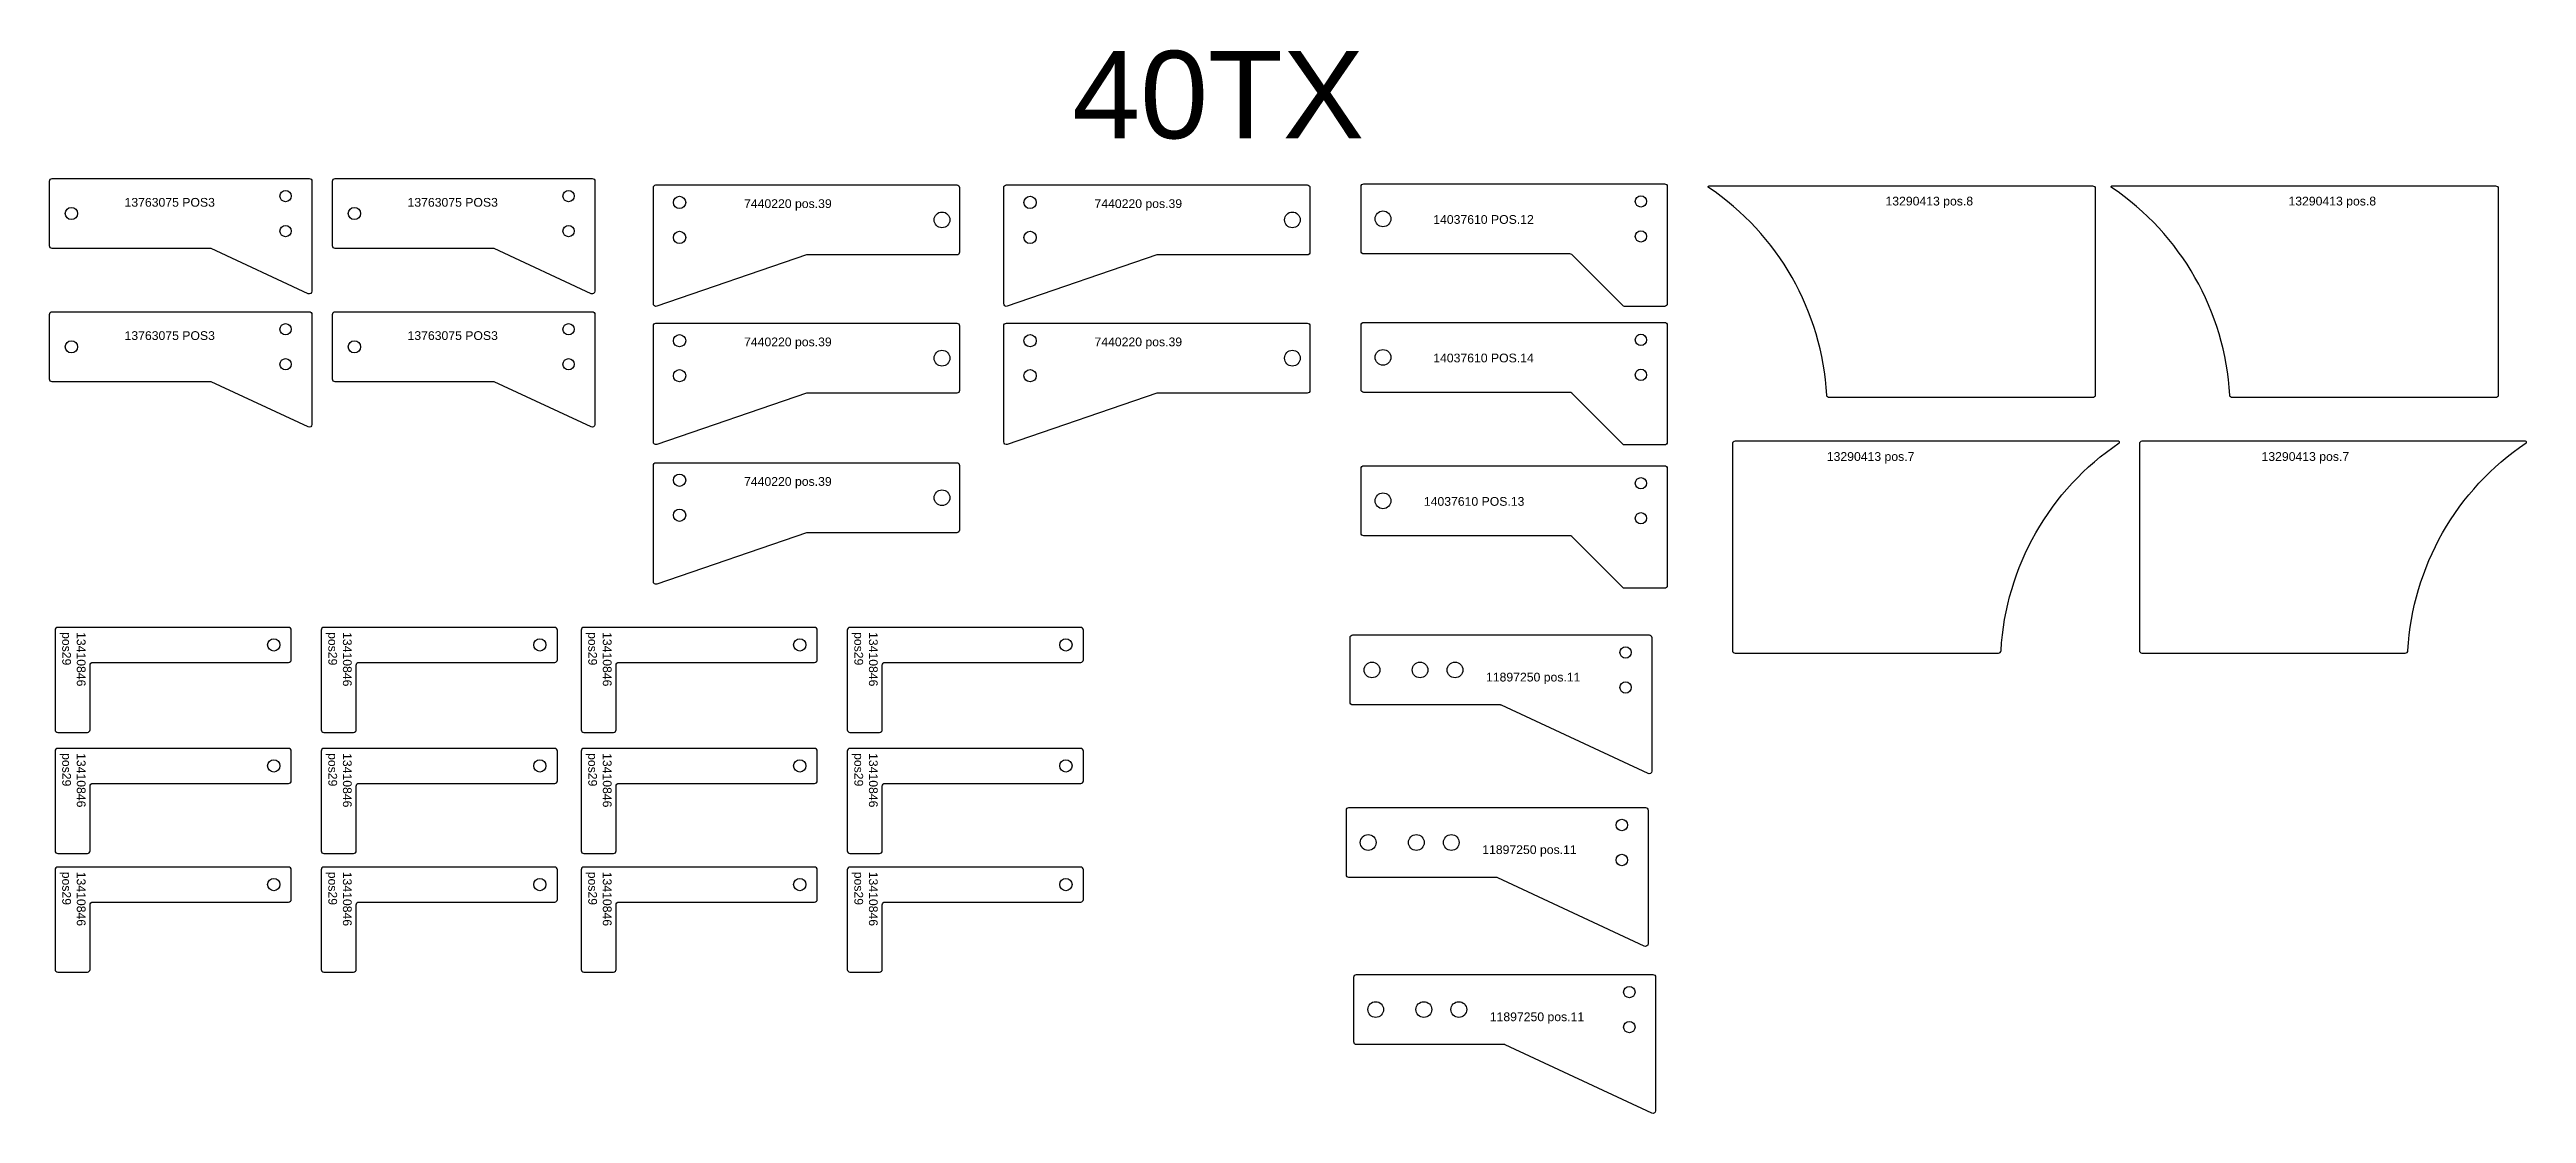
# Model space of a CAD drawing. Header units: millimetres. Extents: x 2633 to 5465, y 49129 to 50345.
import ezdxf

# ---------------------------------------------------------------- set-up
doc = ezdxf.new("R2010")
doc.units = ezdxf.units.MM
for name, color, linetype in [('11897250 v01', 7, 'Continuous'), ('13763075', 7, 'Continuous'), ('14037610v0', 7, 'Continuous'), ('7440220', 7, 'Continuous'), ('Texto', 3, 'Continuous')]:
    doc.layers.add(name, color=color, linetype=linetype)
doc.styles.get("Standard").update_dxf_attribs({"font": 'arial.ttf'})

msp = doc.modelspace()

# ---------------------------------------------------------------- linework, layer by layer
at = {"color": 6}
for points in [[(4969.4, 49947.4), (4668.3, 49947.4, -0.397819), (4665.3, 49950.2, 0.234772), (4530.2, 50187.6, -0.740463), (4530.7, 50189.4), (4969.4, 50189.4, -0.414214), (4972.4, 50186.4), (4972.4, 49950.4, -0.414214)], [(5430.2, 49947.4), (5129.1, 49947.4, -0.397819), (5126.1, 49950.2, 0.234772), (4991, 50187.6, -0.740463), (4991.5, 50189.4), (5430.2, 50189.4, -0.414214), (5433.2, 50186.4), (5433.2, 49950.4, -0.414214)], [(4560.5, 49655.5), (4861.7, 49655.5, 0.397819), (4864.7, 49658.3, -0.234772), (4999.8, 49895.7, 0.740463), (4999.2, 49897.5), (4560.5, 49897.5, 0.414214), (4557.5, 49894.5), (4557.5, 49658.5, 0.414214)], [(5025.8, 49655.5), (5326.9, 49655.5, 0.397819), (5329.9, 49658.3, -0.234772), (5465, 49895.7, 0.740463), (5464.5, 49897.5), (5025.8, 49897.5, 0.414214), (5022.8, 49894.5), (5022.8, 49658.5, 0.414214)]]:
    msp.add_lwpolyline(points, format="xyb", close=True, dxfattribs=at)
at = {"color": 6, "linetype": 'Continuous', "lineweight": 25}
for points in [[(2642.5, 49564.8), (2676.5, 49564.8, 0.414214), (2679.5, 49567.8), (2679.5, 49641.8, -0.414214), (2682.5, 49644.8), (2906.5, 49644.8, 0.414214), (2909.5, 49647.8), (2909.5, 49681.8, 0.414214), (2906.5, 49684.8), (2642.5, 49684.8, 0.414214), (2639.5, 49681.8), (2639.5, 49567.8, 0.414214)], [(2946.8, 49564.8), (2980.8, 49564.8, 0.414214), (2983.8, 49567.8), (2983.8, 49641.8, -0.414214), (2986.8, 49644.8), (3210.8, 49644.8, 0.414214), (3213.8, 49647.8), (3213.8, 49681.8, 0.414214), (3210.8, 49684.8), (2946.8, 49684.8, 0.414214), (2943.8, 49681.8), (2943.8, 49567.8, 0.414214)], [(3244, 49564.8), (3278, 49564.8, 0.414214), (3281, 49567.8), (3281, 49641.8, -0.414214), (3284, 49644.8), (3508, 49644.8, 0.414214), (3511, 49647.8), (3511, 49681.8, 0.414214), (3508, 49684.8), (3244, 49684.8, 0.414214), (3241, 49681.8), (3241, 49567.8, 0.414214)], [(3548.3, 49564.8), (3582.3, 49564.8, 0.414214), (3585.3, 49567.8), (3585.3, 49641.8, -0.414214), (3588.3, 49644.8), (3812.3, 49644.8, 0.414214), (3815.3, 49647.8), (3815.3, 49681.8, 0.414214), (3812.3, 49684.8), (3548.3, 49684.8, 0.414214), (3545.3, 49681.8), (3545.3, 49567.8, 0.414214)], [(2642.5, 49426.5), (2676.5, 49426.5, 0.414214), (2679.5, 49429.5), (2679.5, 49503.5, -0.414214), (2682.5, 49506.5), (2906.5, 49506.5, 0.414214), (2909.5, 49509.5), (2909.5, 49543.5, 0.414214), (2906.5, 49546.5), (2642.5, 49546.5, 0.414214), (2639.5, 49543.5), (2639.5, 49429.5, 0.414214)], [(2946.8, 49426.5), (2980.8, 49426.5, 0.414214), (2983.8, 49429.5), (2983.8, 49503.5, -0.414214), (2986.8, 49506.5), (3210.8, 49506.5, 0.414214), (3213.8, 49509.5), (3213.8, 49543.5, 0.414214), (3210.8, 49546.5), (2946.8, 49546.5, 0.414214), (2943.8, 49543.5), (2943.8, 49429.5, 0.414214)], [(3244, 49426.5), (3278, 49426.5, 0.414214), (3281, 49429.5), (3281, 49503.5, -0.414214), (3284, 49506.5), (3508, 49506.5, 0.414214), (3511, 49509.5), (3511, 49543.5, 0.414214), (3508, 49546.5), (3244, 49546.5, 0.414214), (3241, 49543.5), (3241, 49429.5, 0.414214)], [(3548.3, 49426.5), (3582.3, 49426.5, 0.414214), (3585.3, 49429.5), (3585.3, 49503.5, -0.414214), (3588.3, 49506.5), (3812.3, 49506.5, 0.414214), (3815.3, 49509.5), (3815.3, 49543.5, 0.414214), (3812.3, 49546.5), (3548.3, 49546.5, 0.414214), (3545.3, 49543.5), (3545.3, 49429.5, 0.414214)], [(2642.5, 49290.9), (2676.5, 49290.9, 0.414214), (2679.5, 49293.9), (2679.5, 49367.9, -0.414214), (2682.5, 49370.9), (2906.5, 49370.9, 0.414214), (2909.5, 49373.9), (2909.5, 49407.9, 0.414214), (2906.5, 49410.9), (2642.5, 49410.9, 0.414214), (2639.5, 49407.9), (2639.5, 49293.9, 0.414214)], [(2946.8, 49290.9), (2980.8, 49290.9, 0.414214), (2983.8, 49293.9), (2983.8, 49367.9, -0.414214), (2986.8, 49370.9), (3210.8, 49370.9, 0.414214), (3213.8, 49373.9), (3213.8, 49407.9, 0.414214), (3210.8, 49410.9), (2946.8, 49410.9, 0.414214), (2943.8, 49407.9), (2943.8, 49293.9, 0.414214)], [(3244, 49290.9), (3278, 49290.9, 0.414214), (3281, 49293.9), (3281, 49367.9, -0.414214), (3284, 49370.9), (3508, 49370.9, 0.414214), (3511, 49373.9), (3511, 49407.9, 0.414214), (3508, 49410.9), (3244, 49410.9, 0.414214), (3241, 49407.9), (3241, 49293.9, 0.414214)], [(3548.3, 49290.9), (3582.3, 49290.9, 0.414214), (3585.3, 49293.9), (3585.3, 49367.9, -0.414214), (3588.3, 49370.9), (3812.3, 49370.9, 0.414214), (3815.3, 49373.9), (3815.3, 49407.9, 0.414214), (3812.3, 49410.9), (3548.3, 49410.9, 0.414214), (3545.3, 49407.9), (3545.3, 49293.9, 0.414214)]]:
    msp.add_lwpolyline(points, format="xyb", close=True, dxfattribs=at)
for centre in [(2889.5, 49664.8), (3193.8, 49664.8), (3491, 49664.8), (3795.3, 49664.8), (2889.5, 49526.5), (3193.8, 49526.5), (3491, 49526.5), (3795.3, 49526.5), (2889.5, 49390.9), (3193.8, 49390.9), (3491, 49390.9), (3795.3, 49390.9)]:
    msp.add_circle(centre, 7, dxfattribs=at)
at = {"layer": '11897250 v01', "color": 6, "linetype": 'Continuous', "lineweight": 25}
for points in [[(4120.3, 49599.2), (4120.3, 49673.2, -0.414214), (4123.3, 49676.2), (4462.3, 49676.2, -0.414214), (4465.3, 49673.2), (4465.3, 49520.5, -0.548619), (4461, 49517.8), (4293.4, 49595.9, 0.109518), (4292.1, 49596.2), (4123.3, 49596.2, -0.414214)], [(4116, 49402), (4116, 49476, -0.414214), (4119, 49479), (4458, 49479, -0.414214), (4461, 49476), (4461, 49323.3, -0.548619), (4456.7, 49320.6), (4289.1, 49398.7, 0.109518), (4287.8, 49399), (4119, 49399, -0.414214)], [(4124.6, 49211.1), (4124.6, 49285.1, -0.414214), (4127.6, 49288.1), (4466.6, 49288.1, -0.414214), (4469.6, 49285.1), (4469.6, 49132.4, -0.548619), (4465.3, 49129.7), (4297.7, 49207.8, 0.109518), (4296.4, 49208.1), (4127.6, 49208.1, -0.414214)]]:
    msp.add_lwpolyline(points, format="xyb", close=True, dxfattribs=at)
for centre, radius in [((4435.3, 49656.2), 6.5), ((4145.3, 49636.2), 9), ((4200.3, 49636.2), 9), ((4240.3, 49636.2), 9), ((4435.3, 49616.2), 6.5), ((4431, 49459), 6.5), ((4141, 49439), 9), ((4196, 49439), 9), ((4236, 49439), 9), ((4431, 49419), 6.5), ((4149.6, 49248.1), 9), ((4204.6, 49248.1), 9), ((4244.6, 49248.1), 9), ((4439.6, 49268.1), 6.5), ((4439.6, 49228.1), 6.5)]:
    msp.add_circle(centre, radius, dxfattribs=at)
at = {"layer": '13763075', "color": 6, "linetype": 'Continuous', "lineweight": 25}
for points in [[(2928.9, 50066.2), (2818.1, 50117.8), (2636.1, 50117.8, -0.414214), (2633.1, 50120.8), (2633.1, 50194.8, -0.414214), (2636.1, 50197.8), (2930.1, 50197.8, -0.414214), (2933.1, 50194.8), (2933.1, 50068.9, -0.548619), (2928.9, 50066.2)], [(3252.4, 50066.2), (3141.7, 50117.8), (2959.7, 50117.8, -0.414214), (2956.7, 50120.8), (2956.7, 50194.8, -0.414214), (2959.7, 50197.8), (3253.7, 50197.8, -0.414214), (3256.7, 50194.8), (3256.7, 50068.9, -0.548619), (3252.4, 50066.2)], [(2928.9, 49913.9), (2818.1, 49965.5), (2636.1, 49965.5, -0.414214), (2633.1, 49968.5), (2633.1, 50042.5, -0.414214), (2636.1, 50045.5), (2930.1, 50045.5, -0.414214), (2933.1, 50042.5), (2933.1, 49916.6, -0.548619), (2928.9, 49913.9)], [(3252.4, 49913.9), (3141.7, 49965.5), (2959.7, 49965.5, -0.414214), (2956.7, 49968.5), (2956.7, 50042.5, -0.414214), (2959.7, 50045.5), (3253.7, 50045.5, -0.414214), (3256.7, 50042.5), (3256.7, 49916.6, -0.548619), (3252.4, 49913.9)]]:
    msp.add_lwpolyline(points, format="xyb", dxfattribs=at)
for centre, radius in [((2658.1, 50157.8), 7), ((2903.1, 50177.8), 6.5), ((2981.7, 50157.8), 7), ((3226.7, 50177.8), 6.5), ((2903.1, 50137.8), 6.5), ((3226.7, 50137.8), 6.5), ((2903.1, 50025.5), 6.5), ((3226.7, 50025.5), 6.5), ((2658.1, 50005.5), 7), ((2903.1, 49985.5), 6.5), ((2981.7, 50005.5), 7), ((3226.7, 49985.5), 6.5)]:
    msp.add_circle(centre, radius, dxfattribs=at)
at = {"layer": '14037610v0', "color": 6, "linetype": 'Continuous', "lineweight": 25}
for points in [[(4371.7, 50111.7), (4135.9, 50111.7, -0.414214), (4132.9, 50114.7), (4132.9, 50188.7, -0.414214), (4135.9, 50191.7), (4479.9, 50191.7, -0.414214), (4482.9, 50188.7), (4482.9, 50054.7, -0.414214), (4479.9, 50051.7), (4434.1, 50051.7, -0.198912), (4432, 50052.6), (4373.8, 50110.8, 0.198912)], [(4371.7, 49953.4), (4135.9, 49953.4, -0.414214), (4132.9, 49956.4), (4132.9, 50030.4, -0.414214), (4135.9, 50033.4), (4479.9, 50033.4, -0.414214), (4482.9, 50030.4), (4482.9, 49896.4, -0.414214), (4479.9, 49893.4), (4434.1, 49893.4, -0.198912), (4432, 49894.3), (4373.8, 49952.5, 0.198912)], [(4371.7, 49789.5), (4135.9, 49789.5, -0.414214), (4132.9, 49792.5), (4132.9, 49866.5, -0.414214), (4135.9, 49869.5), (4479.9, 49869.5, -0.414214), (4482.9, 49866.5), (4482.9, 49732.5, -0.414214), (4479.9, 49729.5), (4434.1, 49729.5, -0.198912), (4432, 49730.4), (4373.8, 49788.7, 0.198912)]]:
    msp.add_lwpolyline(points, format="xyb", close=True, dxfattribs=at)
for centre, radius in [((4157.9, 50151.7), 9), ((4452.9, 50171.7), 6.5), ((4452.9, 50131.7), 6.5), ((4452.9, 50013.4), 6.5), ((4157.9, 49993.4), 9), ((4452.9, 49973.4), 6.5), ((4452.9, 49849.5), 6.5), ((4157.9, 49829.5), 9), ((4452.9, 49809.5), 6.5)]:
    msp.add_circle(centre, radius, dxfattribs=at)
at = {"layer": '7440220', "color": 6}
for points in [[(3670.6, 50190.5, -0.414214), (3673.6, 50187.5), (3673.6, 50113.5, -0.414214), (3670.6, 50110.5), (3498.6, 50110.5), (3327.6, 50051.8, -0.514618), (3323.6, 50054.7), (3323.6, 50187.5, -0.414214), (3326.6, 50190.5)], [(4071.3, 50190.5, -0.414214), (4074.3, 50187.5), (4074.3, 50113.5, -0.414214), (4071.3, 50110.5), (3899.3, 50110.5), (3728.3, 50051.8, -0.514618), (3724.3, 50054.7), (3724.3, 50187.5, -0.414214), (3727.3, 50190.5)], [(3670.6, 50032.5, -0.414214), (3673.6, 50029.5), (3673.6, 49955.5, -0.414214), (3670.6, 49952.5), (3498.6, 49952.5), (3327.6, 49893.8, -0.514618), (3323.6, 49896.7), (3323.6, 50029.5, -0.414214), (3326.6, 50032.5)], [(4071.3, 50032.5, -0.414214), (4074.3, 50029.5), (4074.3, 49955.5, -0.414214), (4071.3, 49952.5), (3899.3, 49952.5), (3728.3, 49893.8, -0.514618), (3724.3, 49896.7), (3724.3, 50029.5, -0.414214), (3727.3, 50032.5)], [(3670.6, 49873, -0.414214), (3673.6, 49870), (3673.6, 49796, -0.414214), (3670.6, 49793), (3498.6, 49793), (3327.6, 49734.3, -0.514618), (3323.6, 49737.2), (3323.6, 49870, -0.414214), (3326.6, 49873)]]:
    msp.add_lwpolyline(points, format="xyb", close=True, dxfattribs=at)
for centre, radius in [((3353.6, 50170.5), 7), ((3754.3, 50170.5), 7), ((3353.6, 50130.5), 7), ((3653.6, 50150.5), 9), ((3754.3, 50130.5), 7), ((4054.3, 50150.5), 9), ((3353.6, 50012.5), 7), ((3754.3, 50012.5), 7), ((3653.6, 49992.5), 9), ((4054.3, 49992.5), 9), ((3353.6, 49972.5), 7), ((3754.3, 49972.5), 7), ((3353.6, 49853), 7), ((3653.6, 49833), 9), ((3353.6, 49813), 7)]:
    msp.add_circle(centre, radius, dxfattribs=at)

# ---------------------------------------------------------------- texts
at = {"insert": (2448.2, 50343.7), "char_height": 100, "attachment_point": 1}
msp.add_mtext_dynamic_manual_height_columns('{\\W8.72448;    }40TX', width=3040.234, gutter_width=12.5, heights=[0], dxfattribs=at)
at = {"layer": 'Texto', "color": 6, "char_height": 10}
for s, width, insert, attachment_point in [('13763075 POS3', 131.764, (2718.9, 50175.6), 1), ('13763075 POS3', 131.764, (3042.5, 50175.6), 1), ('7440220 pos.39', 134.403, (3427.3, 50174.1), 1), ('7440220 pos.39', 134.403, (3828, 50174.1), 1), ('13290413 pos.8', 241.207, (4832.7, 50177), 3), ('13290413 pos.8', 241.207, (5293.5, 50177), 3), ('{\\W1.417237; }14037610 POS.12', 123.703, (4209.9, 50156), 1), ('13763075 POS3', 131.764, (2718.9, 50023.3), 1), ('13763075 POS3', 131.764, (3042.5, 50023.3), 1), ('7440220 pos.39', 134.403, (3427.3, 50016.1), 1), ('7440220 pos.39', 134.403, (3828, 50016.1), 1), ('{\\W1.409329; }14037610 POS.14', 123.703, (4209.9, 49997.7), 1), ('13290413 pos.7', 241.207, (4665.4, 49885.1), 1), ('13290413 pos.7', 241.207, (5162.5, 49885.1), 1), ('7440220 pos.39', 134.403, (3427.3, 49856.6), 1), ('{\\W1.404056; }14037610 POS.13', 123.703, (4199.2, 49833.8), 1), ('11897250 pos.11', 123.463, (4275.7, 49633), 1), ('11897250 pos.11', 123.463, (4271.4, 49435.8), 1), ('11897250 pos.11', 123.463, (4280, 49244.8), 1)]:
    msp.add_mtext_dynamic_manual_height_columns(s, width=width, gutter_width=12.5, heights=[0], dxfattribs=dict(at, insert=insert, attachment_point=attachment_point))
at = {"layer": 'Texto', "color": 6, "char_height": 10, "attachment_point": 1, "rotation": 270}
for insert in [(2674.3, 49679.5), (2978.6, 49679.5), (3275.8, 49679.5), (3580.1, 49679.5), (2674.3, 49541.2), (2978.6, 49541.2), (3275.8, 49541.2), (3580.1, 49541.2), (2674.3, 49405.6), (2978.6, 49405.6), (3275.8, 49405.6), (3580.1, 49405.6)]:
    msp.add_mtext_dynamic_manual_height_columns('13410846\\Ppos29', width=79.022, gutter_width=12.5, heights=[0], dxfattribs=dict(at, insert=insert))

doc.saveas('drawing.dxf')
